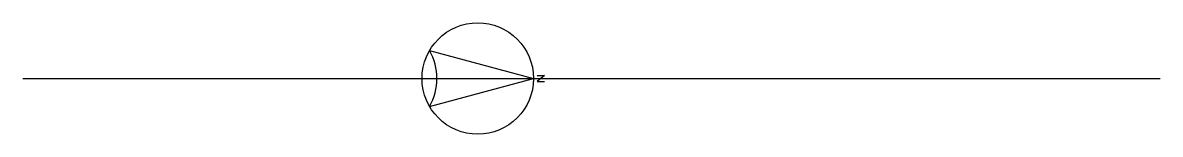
# Model space of a CAD drawing. Units: millimetres at full size, sheet at 1:100. Extents: x -15551 to 15061, y -4990 to -1990.
import ezdxf

# ---------------------------------------------------------------- set-up
doc = ezdxf.new("R2010")
doc.units = ezdxf.units.MM
doc.header["$LTSCALE"] = 100
doc.layers.add('0-0', color=7, linetype='Continuous')

msp = doc.modelspace()

# ---------------------------------------------------------------- linework, layer by layer
at = {"layer": '0-0'}
for p, q in [((-4605.2, -2739.8), (-1806.1, -3489.8)), ((-15551, -3489.8), (15061.2, -3489.8)), ((-4605.2, -4239.8), (-1806.1, -3489.8))]:
    msp.add_line(p, q, dxfattribs=at)
msp.add_lwpolyline([(-1706.1, -3409.8), (-1506.1, -3409.8), (-1706.1, -3569.8), (-1506.1, -3569.8)], dxfattribs=at)
msp.add_circle((-3306.1, -3489.8), 1500, dxfattribs=at)
msp.add_arc((-5904.2, -3489.8), 1500, 330, 30, dxfattribs=at)

doc.saveas('drawing.dxf')
